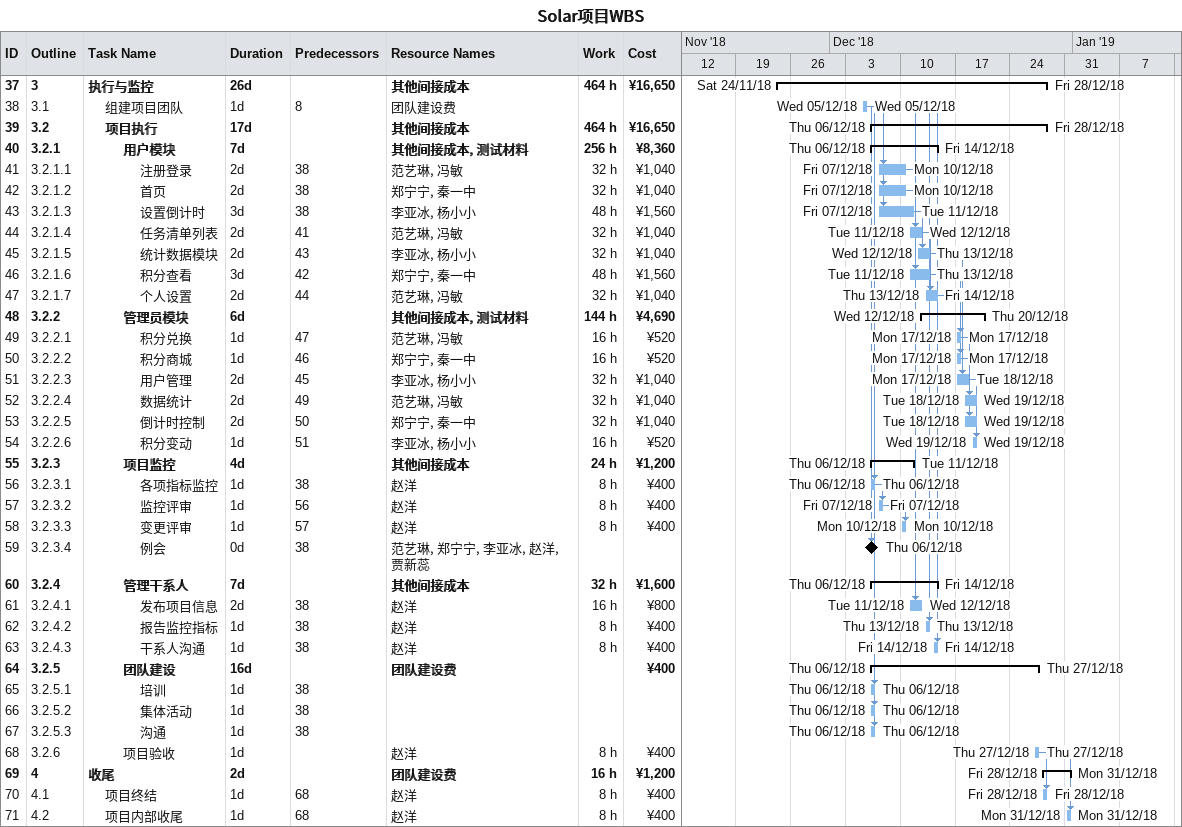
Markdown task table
Solar项目WBS

| ID | WBS | Task | Duration | Start | Finish | Predecessors | Resources | Work (h) | Cost (¥) |
|---|---|---|---|---|---|---|---|---|---|
| 37 | 3 | **执行与监控** | 26d | 2018-11-24 | 2018-12-28 |  | 其他间接成本 | 464 | 16650 |
| 38 | 3.1 | 组建项目团队 | 1d | 2018-12-05 | 2018-12-05 | 8 | 团队建设费 |  |  |
| 39 | 3.2 | **项目执行** | 17d | 2018-12-06 | 2018-12-28 |  | 其他间接成本 | 464 | 16650 |
| 40 | 3.2.1 | **用户模块** | 7d | 2018-12-06 | 2018-12-14 |  | 其他间接成本, 测试材料 | 256 | 8360 |
| 41 | 3.2.1.1 | 注册登录 | 2d | 2018-12-07 | 2018-12-10 | 38 | 范艺琳, 冯敏 | 32 | 1040 |
| 42 | 3.2.1.2 | 首页 | 2d | 2018-12-07 | 2018-12-10 | 38 | 郑宁宁, 秦一中 | 32 | 1040 |
| 43 | 3.2.1.3 | 设置倒计时 | 3d | 2018-12-07 | 2018-12-11 | 38 | 李亚冰, 杨小小 | 48 | 1560 |
| 44 | 3.2.1.4 | 任务清单列表 | 2d | 2018-12-11 | 2018-12-12 | 41 | 范艺琳, 冯敏 | 32 | 1040 |
| 45 | 3.2.1.5 | 统计数据模块 | 2d | 2018-12-12 | 2018-12-13 | 43 | 李亚冰, 杨小小 | 32 | 1040 |
| 46 | 3.2.1.6 | 积分查看 | 3d | 2018-12-11 | 2018-12-13 | 42 | 郑宁宁, 秦一中 | 48 | 1560 |
| 47 | 3.2.1.7 | 个人设置 | 2d | 2018-12-13 | 2018-12-14 | 44 | 范艺琳, 冯敏 | 32 | 1040 |
| 48 | 3.2.2 | **管理员模块** | 6d | 2018-12-12 | 2018-12-20 |  | 其他间接成本, 测试材料 | 144 | 4690 |
| 49 | 3.2.2.1 | 积分兑换 | 1d | 2018-12-17 | 2018-12-17 | 47 | 范艺琳, 冯敏 | 16 | 520 |
| 50 | 3.2.2.2 | 积分商城 | 1d | 2018-12-17 | 2018-12-17 | 46 | 郑宁宁, 秦一中 | 16 | 520 |
| 51 | 3.2.2.3 | 用户管理 | 2d | 2018-12-17 | 2018-12-18 | 45 | 李亚冰, 杨小小 | 32 | 1040 |
| 52 | 3.2.2.4 | 数据统计 | 2d | 2018-12-18 | 2018-12-19 | 49 | 范艺琳, 冯敏 | 32 | 1040 |
| 53 | 3.2.2.5 | 倒计时控制 | 2d | 2018-12-18 | 2018-12-19 | 50 | 郑宁宁, 秦一中 | 32 | 1040 |
| 54 | 3.2.2.6 | 积分变动 | 1d | 2018-12-19 | 2018-12-19 | 51 | 李亚冰, 杨小小 | 16 | 520 |
| 55 | 3.2.3 | **项目监控** | 4d | 2018-12-06 | 2018-12-11 |  | 其他间接成本 | 24 | 1200 |
| 56 | 3.2.3.1 | 各项指标监控 | 1d | 2018-12-06 | 2018-12-06 | 38 | 赵洋 | 8 | 400 |
| 57 | 3.2.3.2 | 监控评审 | 1d | 2018-12-07 | 2018-12-07 | 56 | 赵洋 | 8 | 400 |
| 58 | 3.2.3.3 | 变更评审 | 1d | 2018-12-10 | 2018-12-10 | 57 | 赵洋 | 8 | 400 |
| 59 | 3.2.3.4 | 例会 | 0d | 2018-12-06 | 2018-12-06 | 38 | 范艺琳, 郑宁宁, 李亚冰, 赵洋, 贾新蕊 |  |  |
| 60 | 3.2.4 | **管理干系人** | 7d | 2018-12-06 | 2018-12-14 |  | 其他间接成本 | 32 | 1600 |
| 61 | 3.2.4.1 | 发布项目信息 | 2d | 2018-12-11 | 2018-12-12 | 38 | 赵洋 | 16 | 800 |
| 62 | 3.2.4.2 | 报告监控指标 | 1d | 2018-12-13 | 2018-12-13 | 38 | 赵洋 | 8 | 400 |
| 63 | 3.2.4.3 | 干系人沟通 | 1d | 2018-12-14 | 2018-12-14 | 38 | 赵洋 | 8 | 400 |
| 64 | 3.2.5 | **团队建设** | 16d | 2018-12-06 | 2018-12-27 |  | 团队建设费 |  | 400 |
| 65 | 3.2.5.1 | 培训 | 1d | 2018-12-06 | 2018-12-06 | 38 |  |  |  |
| 66 | 3.2.5.2 | 集体活动 | 1d | 2018-12-06 | 2018-12-06 | 38 |  |  |  |
| 67 | 3.2.5.3 | 沟通 | 1d | 2018-12-06 | 2018-12-06 | 38 |  |  |  |
| 68 | 3.2.6 | 项目验收 | 1d | 2018-12-27 | 2018-12-27 |  | 赵洋 | 8 | 400 |
| 69 | 4 | **收尾** | 2d | 2018-12-28 | 2018-12-31 |  | 团队建设费 | 16 | 1200 |
| 70 | 4.1 | 项目终结 | 1d | 2018-12-28 | 2018-12-28 | 68 | 赵洋 | 8 | 400 |
| 71 | 4.2 | 项目内部收尾 | 1d | 2018-12-31 | 2018-12-31 | 68 | 赵洋 | 8 | 400 |
